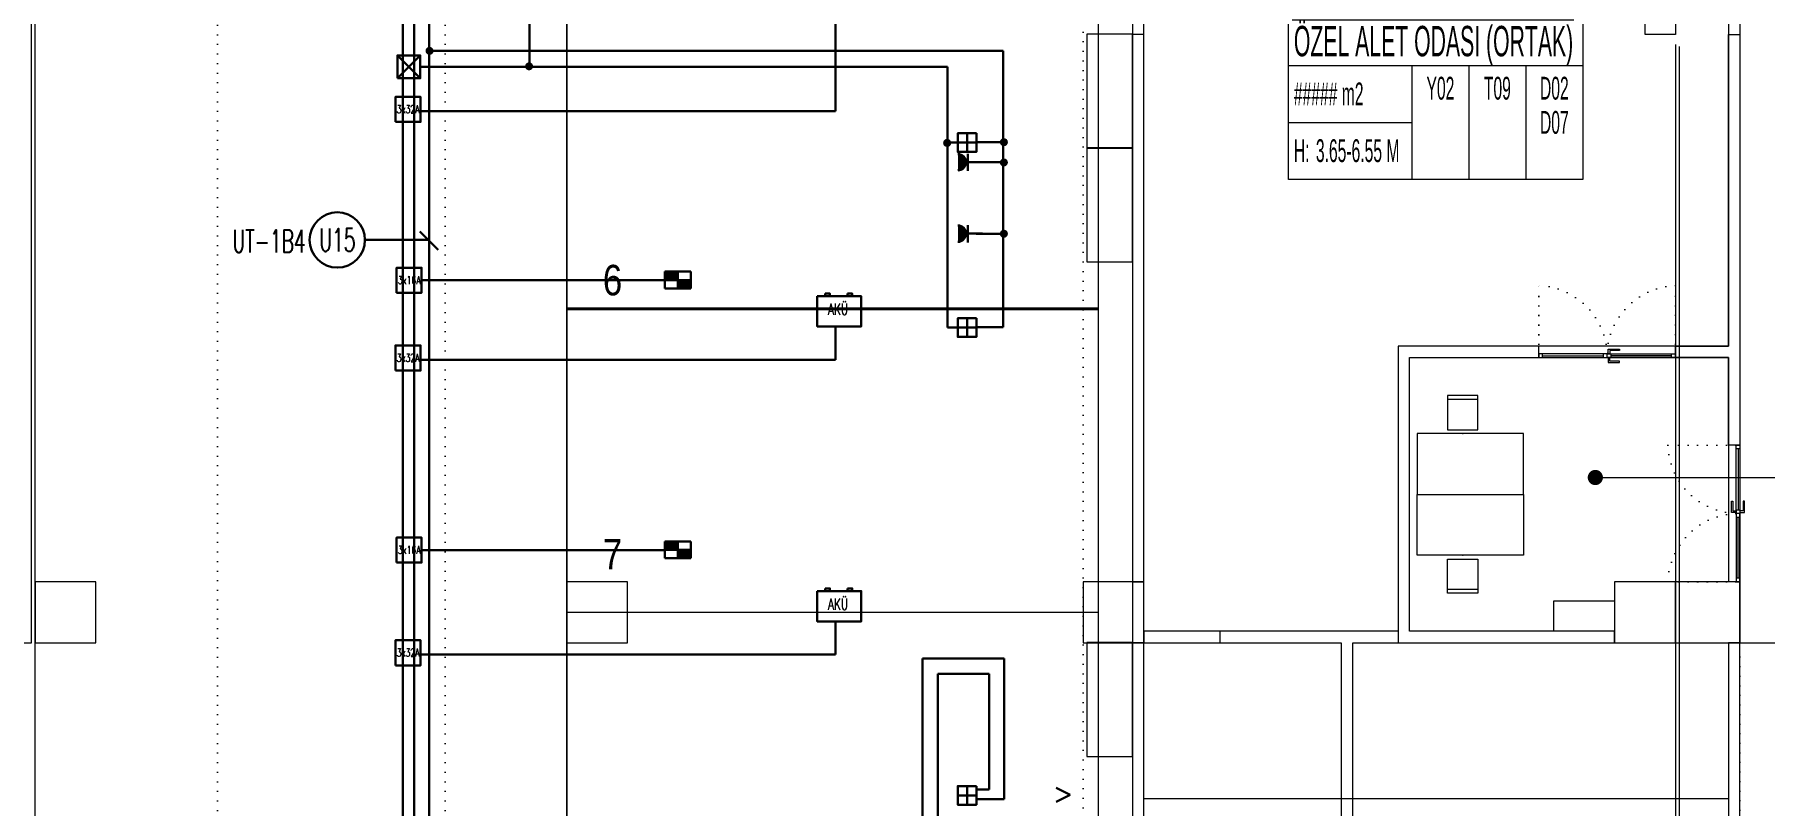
# Model space of a CAD drawing. Header units: metres. Extents: x -13194 to 152406, y -4219 to 19791.
# Drawn here: x 61514 to 63792, y 4586 to 5600 of the extents above; entities that cross this region are included whole.
import ezdxf
from ezdxf.enums import TextEntityAlignment as Align
from ezdxf.xclip import XClip

# ---------------------------------------------------------------- set-up
doc = ezdxf.new("R2010")
doc.units = ezdxf.units.M
doc.header["$LTSCALE"] = 100
doc.header["$MEASUREMENT"] = 0
doc.header["$XCLIPFRAME"] = 0
for name, pattern in [('DOT2', [0.125, 0, -0.125]), ('DOT5', [0.75, 0, -0.75]), ('HIDDEN', [0.375, 0.25, -0.125])]:
    doc.linetypes.add(name, pattern=pattern)
doc.layers.get('0').update_dxf_attribs({"color": 9, "lineweight": 9})
for name, color, linetype, lineweight in [('00', 9, 'Continuous', 9), ('01', 9, 'Continuous', 9), ('05', 9, 'Continuous', 9), ('06B', 9, 'Continuous', 9), ('06D', 9, 'Continuous', 9), ('10', 9, 'Continuous', 9), ('15', 9, 'Continuous', 9), ('20', 9, 'DOT2', 9), ('21', 9, 'Continuous', 9), ('21_mahal200', 9, 'Continuous', 9), ('30', 41, 'Continuous', 9), ('E-BUSBAR', 7, 'Continuous', 30), ('E-DUVARA MONTE PRİZ KUTUSU', 7, 'Continuous', 30), ('E-EKİPMAN PANOSU', 7, 'Continuous', 30), ('E-KABLO', 7, 'Continuous', 30), ('E-KOMBİNE ETANŞ PRİZ (2x1 FAZ+4x3 FAZ)', 7, 'Continuous', 30), ('E-LINYE', 7, 'Continuous', 30), ('E-UPS PRİZ', 7, 'Continuous', 30)]:
    doc.layers.add(name, color=color, linetype=linetype, lineweight=lineweight)
doc.styles.add('Arial', font='arial.ttf', dxfattribs={"height": 2.5})
doc.styles.add('E-YAZI', font='txttw.shx')
doc.styles.add('MuuM_TEXT-STANDART', font='ARIALN.TTF')
doc.dimstyles.new('MuuM_DIM200', dxfattribs={"dimscale": 20, "dimtxt": 2, "dimasz": 1, "dimexe": 1, "dimexo": 1, "dimgap": 1, "dimtad": 1, "dimdec": 1, "dimrnd": 0.5, "dimdsep": 46, "dimtxsty": 'MuuM_TEXT-STANDART', "dimblk": 'ARCHTICK', "dimcen": 0, "dimdle": 0.15, "dimclrd": 256, "dimclre": 256, "dimclrt": 256, "dimadec": 0, "dimazin": 0, "dimtfac": 5, "dimtdec": 1, "dimtix": 1, "dimtmove": 2, "dimatfit": 3, "dimldrblk": 'DOT', "dimfxl": 3, "dimfxlon": 1, "dimtolj": 1, "dimlwd": -1, "dimlwe": -1, "dimarcsym": 0})

# ---------------------------------------------------------------- blocks, each defined once
blk = doc.blocks.new('10_DUVARA MONTE PRİZ KUTUSU')
at = {"layer": 'E-DUVARA MONTE PRİZ KUTUSU', "color": 4}
for p, q in [((24.5, 0), (-24.5, 0)), ((0, 24.5), (0, -24.5))]:
    blk.add_line(p, q, dxfattribs=at)
blk.add_lwpolyline([(-24.5, -24.5), (24.5, -24.5), (24.5, 24.5), (-24.5, 24.5)], close=True, dxfattribs=at)
blk = doc.blocks.new('100_UPS PRİZ')
at = {"layer": 'E-UPS PRİZ', "color": 4}
for p, q in [((-1.22, 2.14), (1.28, 2.14)), ((0, 2.4), (0, 0))]:
    blk.add_line(p, q, dxfattribs=at)
at = {"layer": 'E-UPS PRİZ', "color": 4, "const_width": 1.2}
blk.add_lwpolyline([(-0.6, 3.58, 0.97398), (0.6, 3.58, 0.97398)], format="xyb", dxfattribs=at)
at = {"layer": 'E-UPS PRİZ', "color": 4}
blk.add_arc((0, 3.6), 1.2, 180.7551, 0.7551, dxfattribs=at)
blk = doc.blocks.new('BUSBAR ÇIKIŞ')
at = {"layer": 'E-BUSBAR'}
for p, q in [((-15, 30), (15, 0)), ((-15, 0), (15, 30))]:
    blk.add_line(p, q, dxfattribs=at)
at = {"layer": 'E-BUSBAR', "color": 5}
blk.add_line((-7.5, 30), (7.5, 30), dxfattribs=at)
blk.add_line((-7.5, 30), (7.5, 30), dxfattribs=at)
blk.add_lwpolyline([(-15, 0), (15, 0), (15, 30), (-15, 30)], close=True, dxfattribs=at)
blk = doc.blocks.new('E-3X16A BUSBAR CIKIS KUTUSU')
at = {"layer": 'E-BUSBAR', "color": 30}
blk.add_line((-83, 162), (82, 162), dxfattribs=at)
blk.add_line((-83, 162), (82, 162), dxfattribs=at)
at = {"layer": 'E-BUSBAR', "color": 6}
blk.add_lwpolyline([(-166, -168), (164, -168), (164, 162), (-166, 162)], close=True, dxfattribs=at)
at = {"layer": 'E-BUSBAR', "color": 6, "style": 'E-YAZI', "width": 0.7}
blk.add_text('3x16A', height=105, dxfattribs=at).set_placement((0, 0), align=Align.MIDDLE)
blk = doc.blocks.new('100_EKİPMAN PANOSU')
at = {"layer": 'E-EKİPMAN PANOSU', "color": 4}
for p, q in [((-3.07, 3.95), (3.07, 3.95)), ((-3.07, 0), (-3.07, 3.95)), ((-3.07, 1.97), (3.07, 1.97)), ((3.07, 0), (-3.07, 0)), ((0, 3.95), (0, 0)), ((3.07, 3.95), (3.07, 0))]:
    blk.add_line(p, q, dxfattribs=at)
for points in [[(-3.07, 1.97), (0, 1.97), (-3.07, 0), (0, 0)], [(0, 3.95), (3.07, 3.95), (0, 1.97), (3.07, 1.97)]]:
    blk.add_solid(points, dxfattribs=at)
blk = doc.blocks.new('E-3X32A BUSBAR CIKIS KUTUSU')
at = {"layer": 'E-BUSBAR', "color": 2}
blk.add_line((-83, 162), (82, 162), dxfattribs=at)
blk.add_line((-83, 162), (82, 162), dxfattribs=at)
blk.add_lwpolyline([(-166, -168), (164, -168), (164, 162), (-166, 162)], close=True, dxfattribs=at)
at = {"layer": 'E-BUSBAR', "color": 2, "style": 'E-YAZI', "width": 0.7}
blk.add_text('3x32A', height=105, dxfattribs=at).set_placement((0, 0), align=Align.MIDDLE)
blk = doc.blocks.new('E-AKU SARJ VE ENERJI UNITESI')
at = {"layer": 'E-KOMBİNE ETANŞ PRİZ (2x1 FAZ+4x3 FAZ)', "color": 2}
for points in [[(-290, 399), (290, 399), (290, 0), (-290, 0)], [(-186, 434), (-122, 434), (-122, 399), (-186, 399)], [(108, 434), (172, 434), (172, 399), (108, 399)]]:
    blk.add_lwpolyline(points, close=True, dxfattribs=at)
at = {"layer": 'E-KOMBİNE ETANŞ PRİZ (2x1 FAZ+4x3 FAZ)', "color": 2, "style": 'E-YAZI', "width": 0.7}
blk.add_text('AKÜ', height=147, dxfattribs=at).set_placement((-16, 243), align=Align.MIDDLE)
blk = doc.blocks.new('p-kolon_80x80')
blk.add_lwpolyline([(-40, -40), (40, -40), (40, 40), (-40, 40)], close=True)
blk = doc.blocks.new('1.bod.mimari.elk')
at = {"layer": '01'}
blk.add_lwpolyline([(7520, -3030), (7480, -3030), (7480, -2824), (7520, -2824)], close=True, dxfattribs=at)
for p in [(5400, -3790), (6100, -3790), (6780, -3790), (7480, -3790), (7565, -3790)]:
    blk.add_blockref('p-kolon_80x80', p, dxfattribs=at)
blk = doc.blocks.new('p-b1 tavan lejant')
at = {"layer": '30'}
for points in [[(60440, -24185), (60440, -20670), (60440, -20670), (60440, -20200), (61355, -20200), (61355, -18057.7), (62060, -18311.9), (62060, -18915), (62805, -18915), (62805, -21000), (62805, -21000), (62805, -21720), (62060, -21720), (62060, -22600), (62805, -22600), (62805, -24185), (60440, -24185)], [(63605, -20200), (65205, -20200), (65205, -19673), (65001.6, -19573.8), (64440, -19321.8), (63892.6, -19076.2), (63605, -18947.1), (63605, -20200)], [(62820, -21000), (63605, -21000), (63605, -20200), (65205, -20200), (65205, -20520), (65920, -20520), (65920, -19982), (66457.8, -20248)]]:
    blk.add_lwpolyline(points, dxfattribs=at)
for points in [[(63590, -19810), (63155, -19810), (63155, -20185), (62820, -20185), (62820, -18594.9), (63590, -18940.4)], [(63170, -20185), (63170, -19825), (63590, -19825), (63590, -20120), (63440, -20120), (63440, -20185)], [(62820, -20200), (63080, -20200), (63080, -20695), (62820, -20695)], [(63440, -20920), (63375, -20920), (63375, -20695), (63095, -20695), (63095, -20200), (63590, -20200), (63590, -20920), (63440, -20920)]]:
    blk.add_lwpolyline(points, close=True, dxfattribs=at)
blk = doc.blocks.new('p-işyeri')
at = {"color": 0, "const_width": 2}
blk.add_lwpolyline([(200, 0), (200, 700), (-200, 700), (-200, 0)], close=True, dxfattribs=at)
blk = doc.blocks.new('p-dilatasyon yeri')
at = {"layer": '06D'}
for points in [[(5360, 80), (5360, 6452.7)], [(7520, 5586.8), (7520, 80)], [(7525, 5584.6), (7525, 80)]]:
    blk.add_lwpolyline(points, dxfattribs=at)
blk = doc.blocks.new('p-al-01_a')
at = {"layer": '06B'}
for points in [[(-5, -88.6), (-11.2, -88.6), (-11.2, -73.6), (-9.4, -73.6), (-9.4, -86.4), (-9.4, -86.4), (-5, -86.4), (-5, -88.6)], [(0, -88.6), (6.2, -88.6), (6.2, -73.6), (4.4, -73.6), (4.4, -86.4), (4.4, -86.4), (0, -86.4), (0, -88.6)]]:
    blk.add_lwpolyline(points, dxfattribs=at)
at = {"layer": '06D'}
for p, q in [((-5, -86.9), (-5, -5)), ((0, -5), (0, -86.9)), ((-5, -93.1), (-5, -175)), ((0, -175), (0, -93.1))]:
    blk.add_line(p, q, dxfattribs=at)
at = {"layer": '10'}
for points in [[(-5, 0), (0, 0), (0, -5), (-5, -5)], [(-5, -85), (0, -85), (0, -90), (-5, -90)], [(-5, -95), (0, -95), (0, -90), (-5, -90)], [(-5, -180), (0, -180), (0, -175), (-5, -175)]]:
    blk.add_lwpolyline(points, close=True, dxfattribs=at)
at = {"layer": '15'}
for points in [[(-2.5, -5), (-2.5, -85)], [(-2.5, -175), (-2.5, -95)]]:
    blk.add_lwpolyline(points, dxfattribs=at)
at = {"layer": '20'}
for points in [[(-5.3, 0), (-94.9, 0)], [(-5.3, -180), (-94.9, -180)], [(-5, -180), (-94.9, -180)]]:
    blk.add_lwpolyline(points, dxfattribs=at)
for centre, start, end in [((-1.5, 3.4), 182.0745, 267.6937), ((-1.5, -183.4), 92.3063, 177.9255)]:
    blk.add_arc(centre, 93.5, start, end, dxfattribs=at)
blk = doc.blocks.new('p-birim')
blk.add_lwpolyline([(0, 0), (1, 0), (1, 1), (0, 1)], close=True)
blk = doc.blocks.new('p-sandalye')
blk.add_line((-45, 20), (-45, -20))
blk.add_lwpolyline([(-5, 20), (-50, 20), (-50, -20), (-5, -20)], close=True)
blk.add_point((0, 0.1))
blk = doc.blocks.new('p-masa_servis')
at = {"linetype": 'DOT5'}
blk.add_lwpolyline([(0, 0), (0, 0)], dxfattribs=at)
blk.add_lwpolyline([(0, 0), (0, -80), (140, -80), (140, 0)], close=True)
for p, rotation in [((60, 0), 270), ((50, -110.1), 2.073722e-10)]:
    blk.add_blockref('p-sandalye', p, dxfattribs=dict(rotation=rotation))
blk = doc.blocks.new('gr-p-birim')
blk.add_lwpolyline([(-0.5, -0.5), (0.5, -0.5), (0.5, 0.5), (-0.5, 0.5)], close=True)
blk = doc.blocks.new('0_roomno2')
blk.add_lwpolyline([(19.38, -10.5), (0, -10.5), (0, 0), (19.38, 0)], close=True)
for points in [[(0, -3), (19.38, -3)], [(8.12, -3), (8.12, -10.5)], [(11.88, -3), (11.88, -10.5)], [(15.62, -3), (15.62, -10.5)], [(0, -6.75), (8.12, -6.75)]]:
    blk.add_lwpolyline(points)
at = {"style": 'MuuM_TEXT-STANDART', "width": 0.6}
blk.add_text('H:', height=1.5, dxfattribs=at).set_placement((0.35, -8.61), align=Align.MIDDLE_LEFT)
at = {"style": 'Arial'}
blk.add_attdef('ODANO', (0, 1.17), '', height=2, dxfattribs=at)
blk.add_attdef('MEKANADI', text='', height=2, dxfattribs=at).set_placement((0.35, -3), align=Align.BOTTOM_LEFT)
at = {"style": 'MuuM_TEXT-STANDART', "width": 0.6}
for tag, p in [('M2', (0.35, -4.88)), ('TEMIZTAVANYUKSEKLIGI', (1.8, -8.61))]:
    blk.add_attdef(tag, text='', height=1.5, dxfattribs=at).set_placement(p, align=Align.MIDDLE_LEFT)
for tag, p in [('YER01', (10, -4.5)), ('TAVAN01', (13.75, -4.5)), ('DUVAR01', (17.5, -4.5)), ('YER02', (10, -6.75)), ('TAVAN02', (13.75, -6.75)), ('DUVAR02', (17.5, -6.75)), ('YER03', (10, -9)), ('TAVAN03', (13.75, -9)), ('DUVAR03', (17.5, -9))]:
    blk.add_attdef(tag, text='', height=1.5, dxfattribs=at).set_placement(p, align=Align.MIDDLE_CENTER)
blk = doc.blocks.new('_ArchTick')
at = {"color": 0, "linetype": 'ByBlock', "const_width": 0.15}
blk.add_lwpolyline([(-0.5, -0.5), (0.5, 0.5)], dxfattribs=at)
blk = doc.blocks.new('_Dot')
at = {"color": 0, "linetype": 'ByBlock', "lineweight": -2}
blk.add_line((-0.5, 0), (-1, 0), dxfattribs=at)
at = {"color": 0, "linetype": 'ByBlock', "const_width": 0.5}
blk.add_lwpolyline([(-0.25, 0, 1), (0.25, 0, 1)], format="xyb", close=True, dxfattribs=at)
blk = doc.blocks.new('1.bod.mimari1.elk')
at = {"layer": '00'}
for p, q in [((7340, -3440), (7155, -3440)), ((7155, -3440), (7155, -3830)), ((7170, -3815), (7170, -3455)), ((7170, -3455), (7340, -3455)), ((7340, -3455), (7340, -3440)), ((6920, -3815), (6820, -3815)), ((6820, -3815), (6820, -3830)), ((7440, -3815), (7170, -3815)), ((7440, -3830), (7440, -3815)), ((6820, -3830), (6920, -3830)), ((7155, -3830), (7440, -3830))]:
    blk.add_line(p, q, dxfattribs=at)
for points in [[(6805, -3750), (6820, -3750), (6820, -3030), (6805, -3030)], [(6820, -4080), (6820, -3830), (6805, -3830), (6805, -4080)], [(7590, -4550), (7605, -4550), (7605, -3830), (7590, -3830)]]:
    blk.add_lwpolyline(points, close=True, dxfattribs=at)
for points in [[(7590, -3455), (7520, -3455), (7520, -3440), (7590, -3440), (7590, -3030), (7605, -3030), (7605, -3570), (7590, -3570), (7590, -3455)], [(7520, -3628.44), (7520, -3628.44)], [(7520, -3628.44), (7520, -3628.44)], [(6920, -3815), (6920, -3830)], [(6820, -4035), (7590, -4035)]]:
    blk.add_lwpolyline(points, dxfattribs=at)
at = {"layer": '06D', "linetype": 'DOT2'}
for points in [[(5600, -2652.1), (5600, -7740, 0.4142136), (6200, -8340)], [(5900, -2652.1), (5900, -7740, 0.4142136), (6200, -8040)]]:
    blk.add_lwpolyline(points, format="xyb", dxfattribs=at)
at = {"layer": '20'}
blk.add_lwpolyline([(6740, -2510), (6740, -4630), (7605, -4630), (7605, -3830), (9220, -3830), (9220, -3622.83)], dxfattribs=at)
for name, p in [('p-b1 tavan lejant', (-56000, 16370)), ('p-dilatasyon yeri', (0, -8630)), ('p-al-01_a', (7605, -3570))]:
    blk.add_blockref(name, p)
at = {"rotation": 270}
blk.add_blockref('p-al-01_a', (7520, -3455), dxfattribs=at)
at = {"layer": '05', "xscale": 60.00000000000003, "yscale": 150}
for p in [(6745, -3179.55), (6745, -3329.11), (6745, -3979.55)]:
    blk.add_blockref('p-birim', p, dxfattribs=at)
at = {"layer": '05'}
ref = blk.add_blockref('p-masa_servis', (7180, -3555), dxfattribs=at)
XClip(ref).set_block_clipping_path([(-55.5106706136, -84.5585723777), (163.3295749435, 61.9818189005)])
ref = blk.add_blockref('p-masa_servis', (7180, -3715), dxfattribs=dict(at, xscale=-1, rotation=180))
XClip(ref).set_block_clipping_path([(-55.5106706136, -84.5585723777), (163.3295749435, 61.9818189005)])
at = {"layer": '05', "xscale": -40, "yscale": 80, "rotation": 90}
blk.add_blockref('gr-p-birim', (7400, -3795), dxfattribs=at)
at = {"layer": '06D', "color": 89, "linetype": 'HIDDEN', "true_color": 0x2e4d23, "rotation": 90}
for p in [(6760, -3191.68), (6760, -3590), (6760, -3990)]:
    blk.add_blockref('p-işyeri', p, dxfattribs=at)
at = {"layer": '21_mahal200'}
ref = blk.add_blockref('0_roomno2', (7010.56, -3010.49), dxfattribs=dict(at, xscale=20, yscale=20, zscale=20))
ref.add_attrib('ODANO', 'B1-07', (7010.56, -3001.85), dxfattribs={"layer": '0', "height": 40, "style": 'Arial'})
ref.add_attrib('MEKANADI', 'ÖZEL ALET ODASI (ORTAK)', dxfattribs={"layer": '0', "height": 40, "style": 'Arial', "width": 0.5}).set_placement((7017.56, -3070.49), align=Align.BOTTOM_LEFT)
ref.add_attrib('M2', '##### m2', dxfattribs={"layer": '0', "height": 30, "style": 'MuuM_TEXT-STANDART', "width": 0.6}).set_placement((7017.56, -3107.99), align=Align.MIDDLE_LEFT)
ref.add_attrib('TEMIZTAVANYUKSEKLIGI', '3.65-6.55 M', dxfattribs={"layer": '0', "height": 30, "style": 'MuuM_TEXT-STANDART', "width": 0.6}).set_placement((7046.56, -3182.65), align=Align.MIDDLE_LEFT)
ref.add_attrib('YER01', 'Y02', dxfattribs={"layer": '0', "height": 30, "style": 'MuuM_TEXT-STANDART', "width": 0.6}).set_placement((7210.56, -3100.49), align=Align.MIDDLE_CENTER)
ref.add_attrib('TAVAN01', 'T09', dxfattribs={"layer": '0', "height": 30, "style": 'MuuM_TEXT-STANDART', "width": 0.6}).set_placement((7285.56, -3100.49), align=Align.MIDDLE_CENTER)
ref.add_attrib('DUVAR01', 'D02', dxfattribs={"layer": '0', "height": 30, "style": 'MuuM_TEXT-STANDART', "width": 0.6}).set_placement((7360.56, -3100.49), align=Align.MIDDLE_CENTER)
ref.add_attrib('DUVAR02', 'D07', dxfattribs={"layer": '0', "height": 30, "style": 'MuuM_TEXT-STANDART', "width": 0.6}).set_placement((7360.56, -3145.49), align=Align.MIDDLE_CENTER)
at = {"layer": '21', "style": 'MuuM_TEXT-STANDART'}
for s, p in [('6', (6107.52, -3384.97)), ('7', (6107.52, -3745.68))]:
    blk.add_text(s, height=40, dxfattribs=at).set_placement(p, align=Align.BOTTOM_LEFT)
at = {"layer": '21_mahal200'}
blk.add_leader([(7414.56, -3612.65), (7945.44, -3612.65)], dimstyle='MuuM_DIM200', override={"dimasz": 1, "dimfxl": 10}, dxfattribs=at)

msp = doc.modelspace()

# ---------------------------------------------------------------- linework, layer by layer
at = {"layer": 'E-BUSBAR', "color": 3}
for p, q in [((61999.4, 6635.3), (61999.4, 3246)), ((62014.4, 6635.3), (62014.4, 3246))]:
    msp.add_line(p, q, dxfattribs=at)
at = {"layer": 'E-KABLO', "color": 5}
for p, q in [((62166.1, 5556.3), (62166.1, 5717.5)), ((62716.4, 5557.6), (62022.3, 5557.6)), ((62716.4, 5214.6), (62716.4, 5557.6)), ((62731, 5457.9), (62716.4, 5457.9)), ((62731, 5214.6), (62716.4, 5214.6)), ((62683.7, 4779.1), (62683.7, 4092.4)), ((62791.4, 4779.1), (62683.7, 4779.1)), ((62791.4, 4779.1), (62791.4, 4593.9)), ((62755.5, 4593.9), (62791.4, 4593.9))]:
    msp.add_line(p, q, dxfattribs=at)
at = {"layer": 'E-KABLO', "color": 6}
for p, q in [((62024.2, 5276.8), (62344.2, 5276.8)), ((62024.2, 4921.8), (62344.2, 4921.8))]:
    msp.add_line(p, q, dxfattribs=at)
at = {"layer": 'E-KABLO', "color": 4, "const_width": 5.25}
for points in [[(62037.1, 5578.6, -1), (62031.9, 5578.6, -1)], [(62793.5, 5458.5, -1), (62788.2, 5458.5, -1)], [(62793.5, 5431.8, -1), (62788.2, 5431.8, -1)], [(62793.5, 5338, -1), (62788.2, 5338, -1)]]:
    msp.add_lwpolyline(points, format="xyb", close=True, dxfattribs=at)
at = {"layer": 'E-KABLO', "color": 5, "const_width": 5.25}
for points in [[(62168.2, 5558.3, -1), (62163, 5558.3, -1)], [(62718.8, 5457.5, -1), (62713.5, 5457.5, -1)]]:
    msp.add_lwpolyline(points, format="xyb", close=True, dxfattribs=at)
at = {"layer": 'E-KOMBİNE ETANŞ PRİZ (2x1 FAZ+4x3 FAZ)', "color": 2}
for p, q in [((62569.2, 5619.3), (62569.2, 5499.3)), ((62022.2, 5499.3), (62569.2, 5499.3)), ((62569.2, 5214.3), (62569.2, 5172.3)), ((62022.2, 5172.3), (62569.2, 5172.3)), ((62569.2, 4826.3), (62569.2, 4784.3)), ((62022.2, 4784.3), (62569.2, 4784.3))]:
    msp.add_line(p, q, dxfattribs=at)
at = {"layer": 'E-LINYE', "color": 4}
for p, q in [((62033.9, 4373), (62033.9, 6128.3)), ((62033.9, 5578.6), (62790, 5578.6)), ((62790, 5578.6), (62790, 5215.3)), ((62755.5, 5458.6), (62790, 5458.6)), ((62754.5, 5432), (62790, 5432)), ((62754.5, 5338.1), (62790, 5338.1)), ((62755.5, 5215.3), (62790, 5215.3)), ((62703.7, 4759.1), (62703.7, 4112.4)), ((62771.4, 4759.1), (62703.7, 4759.1)), ((62771.4, 4759.1), (62771.4, 4606.7)), ((62755.5, 4606.7), (62771.4, 4606.7)), ((62878.3, 4599.8), (62859.6, 4609)), ((62878.3, 4599.8), (62859.6, 4590.5))]:
    msp.add_line(p, q, dxfattribs=at)
at = {"layer": 'E-LINYE', "color": 7, "linetype": 'Continuous'}
for p, q in [((62046, 5316.9), (62021.8, 5341.1)), ((61949.4, 5329.8), (62033.1, 5329.8))]:
    msp.add_line(p, q, dxfattribs=at)
msp.add_circle((61913, 5329.8), 36.4, dxfattribs=at)

# ---------------------------------------------------------------- block references
at = {"layer": '06D'}
for name in ['1.bod.mimari.elk', '1.bod.mimari1.elk']:
    msp.add_blockref(name, (56155.2, 8630), dxfattribs=at)
at = {"layer": 'E-BUSBAR', "color": 4, "xscale": 0.1, "yscale": 0.1, "zscale": 0.1}
for name, p in [('E-3X32A BUSBAR CIKIS KUTUSU', (62006.2, 5501.9)), ('E-3X16A BUSBAR CIKIS KUTUSU', (62007.7, 5277.1)), ('E-3X32A BUSBAR CIKIS KUTUSU', (62006.2, 5174.9)), ('E-3X16A BUSBAR CIKIS KUTUSU', (62007.7, 4922.1)), ('E-3X32A BUSBAR CIKIS KUTUSU', (62006.2, 4786.9))]:
    msp.add_blockref(name, p, dxfattribs=at)
at = {"layer": 'E-DUVARA MONTE PRİZ KUTUSU', "color": 3, "xscale": 0.5, "yscale": 0.5, "zscale": 0.5, "rotation": 180}
for p in [(62742.4, 5457.9), (62742.4, 5214.6), (62742.4, 4599.1)]:
    msp.add_blockref('10_DUVARA MONTE PRİZ KUTUSU', p, dxfattribs=at)
at = {"layer": 'E-EKİPMAN PANOSU', "xscale": -5.600000000000001, "yscale": 5.600000000000001, "zscale": 5.600000000000001}
for p in [(62361.4, 5266.1), (62361.4, 4911.1)]:
    msp.add_blockref('100_EKİPMAN PANOSU', p, dxfattribs=at)
at = {"layer": 'E-KABLO', "color": 6}
msp.add_blockref('BUSBAR ÇIKIŞ', (62007.3, 5542.6), dxfattribs=at)
at = {"layer": 'E-KOMBİNE ETANŞ PRİZ (2x1 FAZ+4x3 FAZ)', "color": 4, "xscale": 0.1, "yscale": 0.1, "zscale": 0.1}
for p in [(62574, 5216), (62574, 4828)]:
    msp.add_blockref('E-AKU SARJ VE ENERJI UNITESI', p, dxfattribs=at)
at = {"layer": 'E-UPS PRİZ', "xscale": -9, "yscale": 9, "zscale": 9, "rotation": 90}
for p in [(62762.7, 5432.1), (62762.7, 5338.2)]:
    msp.add_blockref('100_UPS PRİZ', p, dxfattribs=at)

# ---------------------------------------------------------------- texts
at = {"layer": 'E-LINYE', "color": 7, "linetype": 'Continuous', "style": 'E-YAZI', "width": 0.6}
for s, p in [('UT-1B4', (61823, 5328.3)), ('U15', (61913, 5329.8))]:
    msp.add_text(s, height=30, dxfattribs=at).set_placement(p, align=Align.MIDDLE_CENTER)

doc.saveas('drawing.dxf')
